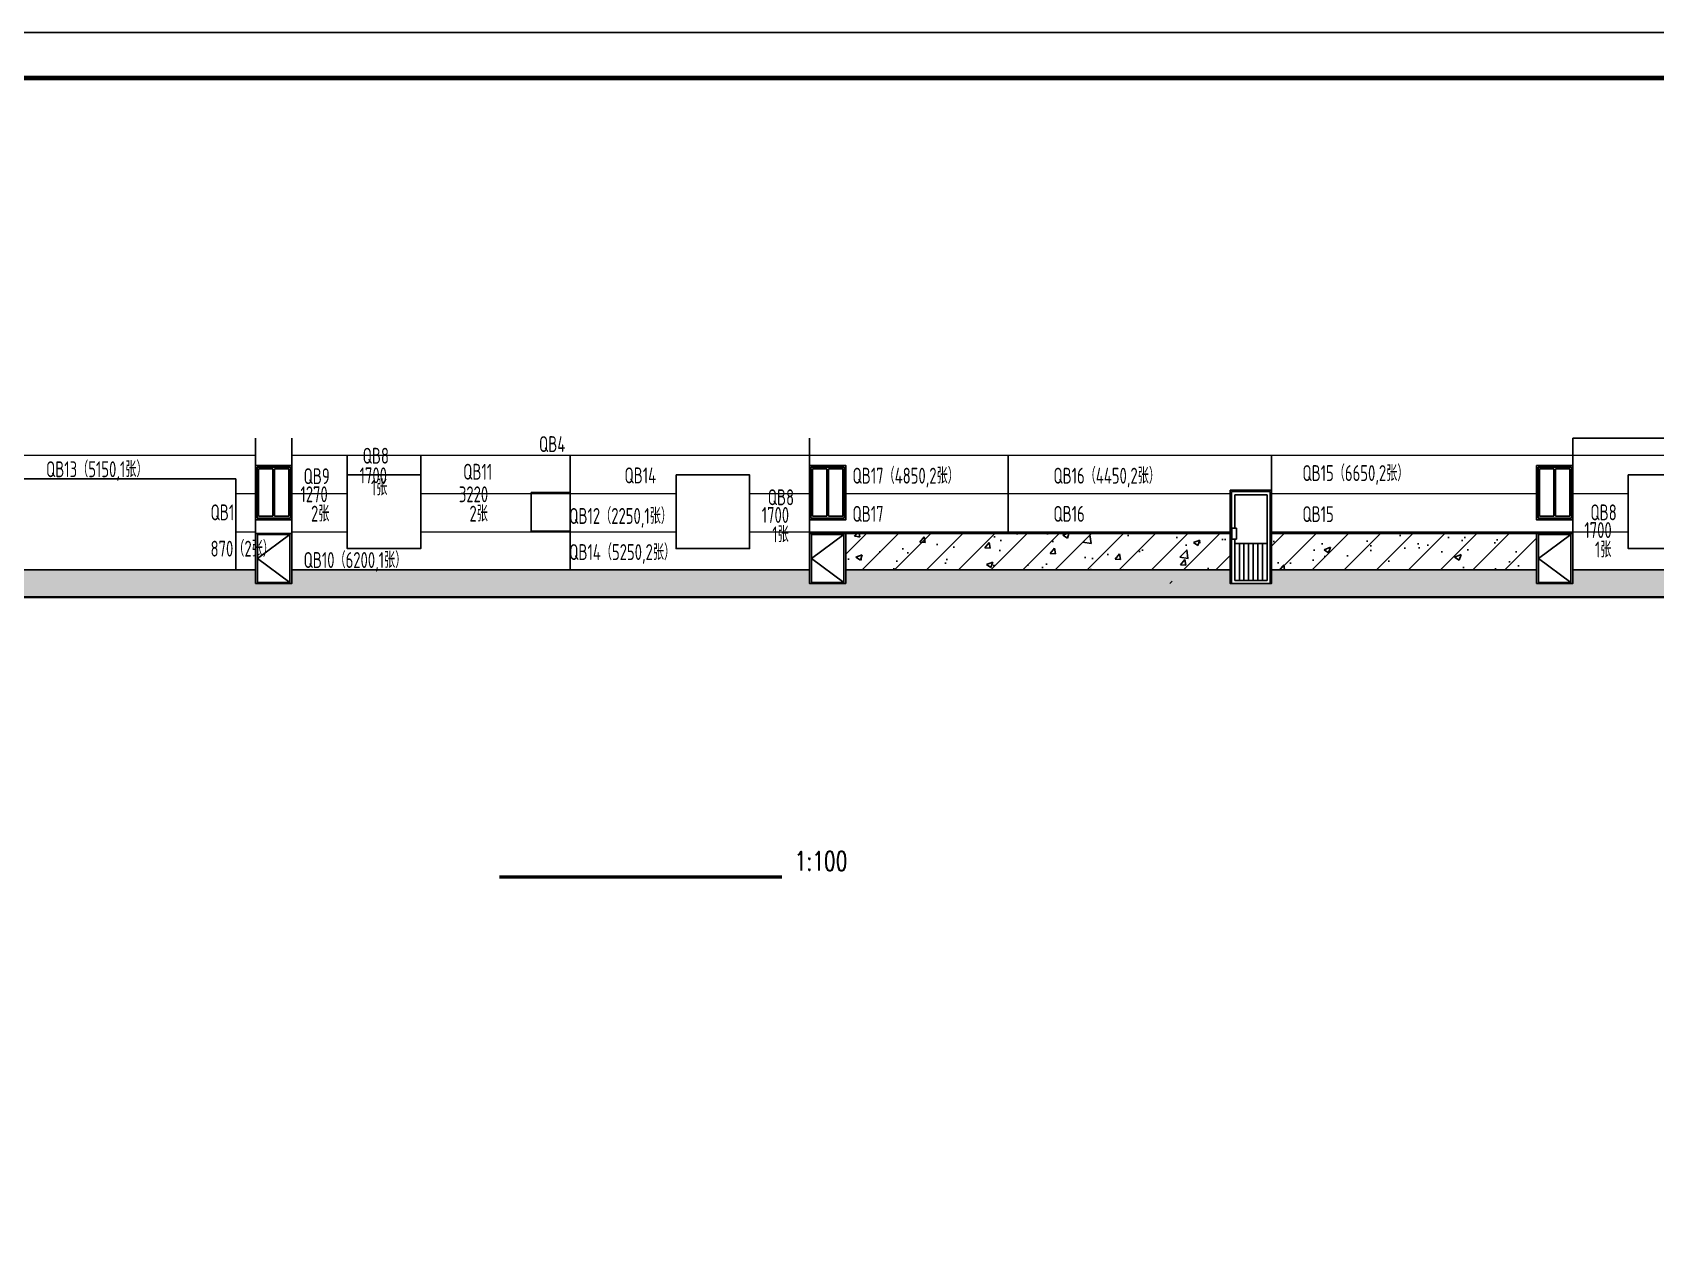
# Model space of a CAD drawing. Extents: x -472275 to 124489, y 67522 to 154054.
# Drawn here: x -411414 to -375696, y 101622 to 128031 of the extents above; entities that cross this region are included whole.
import ezdxf

# ---------------------------------------------------------------- set-up
doc = ezdxf.new("R2010")
doc.units = 0
doc.header["$LTSCALE"] = 1000
doc.header["$MEASUREMENT"] = 0
doc.layers.add('0_WALL PANEL', color=3, linetype='Continuous', lineweight=20)
for name, color, linetype in [('DIM_SYMB', 3, 'Continuous'), ('E_WINDOW', 4, 'Continuous'), ('PUB_TEXT', 7, 'Continuous'), ('PUB_TITLE', 4, 'Continuous'), ('section-wall', 5, 'Continuous'), ('WALL', 7, 'Continuous'), ('建-立-门窗', 4, 'Continuous'), ('建-轴-标注', 3, 'Continuous')]:
    doc.layers.add(name, color=color, linetype=linetype)
doc.styles.add('_TCH_DIM', font='SIMPLEX', dxfattribs={"bigfont": 'GBCBIG'})
doc.styles.add('TCCAD_Dimension', font='Tssdeng.shx', dxfattribs={"width": 0.7, "bigfont": 'hztxt.shx'})
pattern_1 = [(45, (-666802.05, 222273.6), (-353.5534, 353.5534), []), (50, (-666802, 222273.6), (1434.5204, -125.5043), [150, -1650]), (355, (-666802, 222273.6), (-277.503, 1504.384), [120, -1320]), (100.4514, (-666682.5, 222263.1), (1157.019, 1378.879), [127.4804, -1402.284]), (46.1842, (-666802, 222673.6), (2134.482, -331.038), [225, -2475]), (96.6356, (-666624.2, 222646), (1869.325, 1948.236), [191.22, -2103.426]), (351.1842, (-666802, 222673.6), (1869.324, 1948.237), [180, -1980]), (21, (-666602, 222573.6), (1193.814, -805.238), [150, -1650]), (326, (-666602, 222573.6), (486.631, 1450.3), [120, -1320]), (71.4514, (-666502.6, 222506.5), (1680.445, 645.061), [127.4804, -1402.284]), (37.5, (-666802.05, 222273.6), (24.3197, 665.7877), [0, -1304, 0, -1340, 0, -1325]), (7.5, (-666802.05, 222273.6), (526.139, 788.8234), [0, -764, 0, -1274, 0, -505]), (327.5, (-667248.05, 222273.6), (1067.6449, -45.1097), [0, -500, 0, -1560, 0, -2070]), (317.5, (-667448, 222273.6), (1166.3723, 200.21), [0, -650, 0, -1036, 0, -1470])]

# ---------------------------------------------------------------- blocks, each defined once
blk = doc.blocks.new('*U2')
at = {"layer": 'E_WINDOW'}
for p, q in [((0, 0), (0, 2050)), ((0, 2050), (914, 2050)), ((30, 2021), (30, 0)), ((30, 2021), (884, 2021)), ((102, 1952), (102, 68)), ((812, 1952), (102, 1952)), ((812, 1220), (812, 1952)), ((884, 0), (884, 2021)), ((914, 2050), (914, 0)), ((777, 976), (777, 1220)), ((777, 1220), (878, 1220)), ((878, 1220), (878, 976)), ((102, 879), (812, 879)), ((203, 879), (203, 68)), ((305, 879), (305, 68)), ((406, 879), (406, 68)), ((508, 879), (508, 68)), ((609, 879), (609, 68)), ((711, 879), (711, 68)), ((878, 976), (777, 976)), ((812, 68), (812, 976)), ((914, 0), (0, 0)), ((812, 68), (102, 68))]:
    blk.add_line(p, q, dxfattribs=at)
blk = doc.blocks.new('ELEVOPENINGLIB$SYSLIB$00000313')
for p, q in [((900, 2400), (0, 2400)), ((0, 2400), (0, 2000)), ((51.725, 2349.895), (51.725, 50.105)), ((848.275, 2349.895), (51.725, 2349.895)), ((848.275, 50.105), (848.275, 2349.895)), ((900, 2000), (900, 2400)), ((0, 2000), (0, 0)), ((900, 0), (900, 2000)), ((0, 0), (900, 0)), ((51.725, 50.105), (848.275, 50.105))]:
    blk.add_line(p, q)
at = {"color": 4}
for p, q in [((848.275, 2349.895), (51.725, 1200)), ((51.725, 1200), (848.275, 50.105))]:
    blk.add_line(p, q, dxfattribs=at)
blk = doc.blocks.new('ELEVOPENINGLIB$SYSLIB$00000163')
for p, q in [((0, 1500), (0, 0)), ((1200, 1500), (0, 1500)), ((50, 1450), (50, 50)), ((1150, 1450), (50, 1450)), ((100, 1400), (100, 100)), ((575, 1400), (100, 1400)), ((575, 100), (575, 1400)), ((625, 1400), (625, 100)), ((1100, 1400), (625, 1400)), ((1100, 100), (1100, 1400)), ((1150, 50), (1150, 1450)), ((1200, 0), (1200, 1500)), ((0, 0), (1200, 0)), ((50, 50), (1150, 50)), ((100, 100), (575, 100)), ((625, 100), (1100, 100))]:
    blk.add_line(p, q)

msp = doc.modelspace()

# ---------------------------------------------------------------- hatches: boundary and pattern name
at = {"layer": 'WALL'}
h = msp.add_hatch(dxfattribs=at)
h.set_pattern_fill('钢筋混凝土', color=9, scale=200)
h.set_pattern_definition(pattern_1)
h.paths.add_polyline_path([(-385058.5, 116205), (-385058.5, 117005), (-385495.5, 117005), (-385495.5, 116205)])
h.paths.add_polyline_path([(-393515, 117005), (-393515, 116205), (-385495.5, 116205), (-385495.5, 117005)])
h.paths.add_polyline_path([(-378314.7, 116205), (-378314.7, 117005), (-384144.5, 117005), (-384144.5, 116205)])
h.paths.add_polyline_path([(-377514.7, 117005), (-377514.7, 116205), (-377514.7, 116205), (-377514.7, 117005)])
h = msp.add_hatch(dxfattribs=at)
h.set_pattern_fill('钢筋混凝土', color=9, scale=200)
h.set_pattern_definition([(45, (-803499, 222273.6), (-353.5534, 353.5534), []), (50, (-803499, 222273.6), (1434.5204, -125.5043), [150, -1650]), (355, (-803499, 222273.6), (-277.5027, 1504.3843), [120, -1320]), (100.4514, (-803379.5, 222263.1), (1157.0188, 1378.879), [127.4804, -1402.2842]), (46.1842, (-803499, 222673.6), (2134.482, -331.038), [225, -2475]), (96.6356, (-803321.1, 222646), (1869.325, 1948.236), [191.221, -2103.426]), (351.1842, (-803499, 222673.6), (1869.324, 1948.237), [180, -1980]), (21, (-803299, 222573.6), (1193.814, -805.2378), [150, -1650]), (326, (-803299, 222573.6), (486.6307, 1450.3), [120, -1320]), (71.4514, (-803199.5, 222506.5), (1680.4453, 645.061), [127.4804, -1402.2842]), (37.5, (-803499, 222273.6), (24.3197, 665.7877), [0, -1304, 0, -1340, 0, -1325]), (7.5, (-803499, 222273.6), (526.1391, 788.8234), [0, -764, 0, -1274, 0, -505]), (327.5, (-803945, 222273.6), (1067.6449, -45.10974), [0, -500, 0, -1560, 0, -2070]), (317.5, (-804145, 222273.6), (1166.3723, 200.21), [0, -650, 0, -1036, 0, -1470])])
h.paths.add_polyline_path([(-333174.7, 115604.9), (-333174.7, 116205), (-340944.7, 116205), (-340944.7, 115905), (-341744.7, 115905), (-341744.7, 116205), (-353134.7, 116205), (-353134.7, 115905), (-353934.7, 115905), (-353934.7, 116205), (-362391, 116205), (-362391, 115905), (-363305, 115905), (-363305, 116205), (-365324.7, 116205), (-365324.7, 115905), (-366124.7, 115905), (-366124.7, 116205), (-377514.7, 116205), (-377514.7, 115905), (-378314.7, 115905), (-378314.7, 116205), (-384144.5, 116205), (-384144.5, 115905), (-385058.5, 115905), (-385058.5, 116205), (-393515, 116205), (-393515, 115905), (-394315, 115905), (-394315, 116205), (-405705, 116205), (-405705, 115905), (-406505, 115905), (-406505, 116205), (-417895, 116205), (-417895, 115905), (-418695, 115905), (-418695, 116205), (-430085, 116205), (-430085, 115905), (-430885, 115905), (-430885, 116205), (-442275, 116205), (-442275, 115905), (-443075, 115905), (-443075, 116205), (-454465, 116205), (-454465, 115905), (-455265, 115905), (-455265, 116205), (-463035, 116205), (-463035, 115604.8)])
h = msp.add_hatch(dxfattribs=at)
h.set_pattern_fill('钢筋混凝土', color=9, scale=200)
h.set_pattern_definition(pattern_1)
h.paths.add_polyline_path([(-386334.5, 115905), (-386334.5, 116205), (-386394.5, 116205), (-386394.5, 115905)])

# ---------------------------------------------------------------- linework, layer by layer
at = {"color": 7}
for p, q in [((-406505, 119105), (-406505, 116205)), ((-405705, 116205), (-405705, 119105)), ((-394315, 119105), (-394315, 116205)), ((-377514.7, 116205, 0), (-377514.7, 119105, 0))]:
    msp.add_line(p, q, dxfattribs=at)
at = {"color": 3}
for p, q in [((-404487.7, 117045, 0), (-404487.7, 118725, 0)), ((-402867.7, 117045, 0), (-402867.7, 118725, 0)), ((-399582, 116205), (-399582, 118735)), ((-389944, 117045, 0), (-389944, 118725, 0)), ((-384144.5, 117045, 0), (-384144.5, 118725, 0)), ((-395632.3, 117045, 0), (-395632.3, 117885, 0)), ((-376297.5, 117885, 0), (-376297.5, 117045, 0))]:
    msp.add_line(p, q, dxfattribs=at)
at = {"color": 4, "elevation": 0}
msp.add_lwpolyline([(-406505, 117305), (-406505, 118505), (-405705, 118505), (-405705, 117305)], dxfattribs=at)
for points in [[(-404487.7, 118294.8), (-402867.7, 118294.8), (-402867.7, 116674.8), (-404487.7, 116674.8)], [(-378314.7, 118505), (-377514.7, 118505), (-377514.7, 117305), (-378314.7, 117305)], [(-376297.5, 118294.8), (-374677.5, 118294.8), (-374677.5, 116674.8), (-376297.5, 116674.8)], [(-400437, 117910), (-399582, 117910), (-399582, 117055), (-400437, 117055)], [(-385058.5, 117955), (-384144.5, 117955), (-384144.5, 115905), (-385058.5, 115905)], [(-405705, 117005), (-406505, 117005), (-406505, 115905), (-405705, 115905)], [(-377514.7, 117005), (-378314.7, 117005), (-378314.7, 115905), (-377514.7, 115905)]]:
    msp.add_lwpolyline(points, close=True, dxfattribs=at)
at = {"color": 4}
for points in [[(-397252.3, 118294.8), (-395632.3, 118294.8), (-395632.3, 116674.8), (-397252.3, 116674.8)], [(-394315, 118505), (-393515, 118505), (-393515, 117305), (-394315, 117305)], [(-393515, 117005), (-394315, 117005), (-394315, 115905), (-393515, 115905)]]:
    msp.add_lwpolyline(points, close=True, dxfattribs=at)
at = {"layer": '0_WALL PANEL', "linetype": 'ByBlock'}
for p, q in [((-406505, 118725), (-417905, 118725)), ((-341744.7, 118725, 0), (-405715, 118725)), ((-406941.9, 117885, 0), (-406505, 117885, 0)), ((-405705, 117885, 0), (-404487.7, 117885, 0)), ((-402867.7, 117885, 0), (-397252.3, 117885, 0)), ((-395632.3, 117885, 0), (-394315, 117885, 0)), ((-393515, 117885, 0), (-385058.5, 117885, 0)), ((-384144.5, 117885, 0), (-378314.7, 117885, 0)), ((-377514.7, 117885, 0), (-376297.5, 117885, 0)), ((-406941.9, 117045, 0), (-406505, 117045, 0)), ((-405705, 117045, 0), (-404487.7, 117045, 0)), ((-402867.7, 117045, 0), (-397252.3, 117045, 0)), ((-395632.3, 117045, 0), (-385058.5, 117045, 0)), ((-384144.5, 117045, 0), (-376297.5, 117045, 0))]:
    msp.add_line(p, q, dxfattribs=at)
at = {"layer": 'DIM_SYMB', "const_width": 70}
msp.add_lwpolyline([(-401141.4, 109445.5), (-394918.7, 109445.5)], dxfattribs=at)
at = {"layer": 'PUB_TITLE'}
msp.add_lwpolyline([(-472274.7, 68631.2), (-325174.7, 68631.2), (-325174.7, 128031.2), (-472274.7, 128031.2)], close=True, dxfattribs=at)
at = {"layer": 'PUB_TITLE', "const_width": 100}
msp.add_lwpolyline([(-469774.7, 69631.2), (-326174.7, 69631.2), (-326174.7, 127031.2), (-469774.7, 127031.2)], close=True, dxfattribs=at)
at = {"layer": 'WALL', "color": 7, "const_width": 50}
msp.add_lwpolyline([(-467410, 115605), (-436529.5, 115605), (-330226.8, 115605)], dxfattribs=at)
at = {"layer": '建-轴-标注', "color": 0}
for p, q in [((-385058.5, 117005, 0), (-393760, 117005, 0)), ((-386469.5, 117005, 0), (-386409.5, 117005, 0)), ((-378069.7, 117005, 0), (-384144.5, 117005, 0)), ((-406505, 116205, 0), (-417895, 116205, 0)), ((-394315, 116205), (-405705, 116205)), ((-385058.5, 116205, 0), (-393515, 116205))]:
    msp.add_line(p, q, dxfattribs=at)
at = {"layer": '建-轴-标注', "color": 0, "elevation": 0}
for points in [[(-377514.7, 119105), (-363365, 119105)], [(-378314.7, 116205), (-384144.5, 116205)], [(-366124.7, 116205), (-377514.7, 116205)]]:
    msp.add_lwpolyline(points, dxfattribs=at)
at = {"layer": '建-轴-标注', "color": 5}
msp.add_lwpolyline([(-417441.9, 118205), (-406941.9, 118205), (-406941.9, 116205), (-417441.9, 116205)], close=True, dxfattribs=at)

# ---------------------------------------------------------------- block references
at = {"layer": 'section-wall', "xscale": -1}
msp.add_blockref('*U2', (-384144.5, 115905, 0), dxfattribs=at)
at = {"layer": '建-立-门窗', "color": 4, "xscale": 0.6666666666666666, "yscale": 0.8}
for p in [(-406505, 117305), (-394315, 117305), (-378314.7, 117305, 0)]:
    msp.add_blockref('ELEVOPENINGLIB$SYSLIB$00000163', p, dxfattribs=at)
at = {"layer": '建-立-门窗', "color": 7, "xscale": 0.8888888888888888, "yscale": 0.4583333333333333}
for p in [(-406505, 115905), (-394315, 115905), (-378314.7, 115905, 0)]:
    msp.add_blockref('ELEVOPENINGLIB$SYSLIB$00000313', p, dxfattribs=at)

# ---------------------------------------------------------------- texts
at = {"layer": 'PUB_TEXT'}
for s, height, style, width, p in [('QB4', 350, 'TCCAD_Dimension', 0.7, (-400267.3, 118797)), ('QB13（5150,1张）', 350, 'TCCAD_Dimension', 0.7, (-411115.5, 118244.1, 0)), ('QB8', 350, 'TCCAD_Dimension', 0.7, (-404148.7, 118540.9, 0)), ('QB9', 350, 'TCCAD_Dimension', 0.7, (-405448.2, 118090.8)), ('1700', 350, 'TCCAD_Dimension', 0.7, (-404213.8, 118109.7, 0)), ('QB11', 350, 'TCCAD_Dimension', 0.7, (-401936, 118189.2)), ('QB14', 350, 'TCCAD_Dimension', 0.7, (-398386.1, 118108.4)), ('QB17（4850,2张）', 350, 'TCCAD_Dimension', 0.7, (-393368.6, 118102)), ('QB16（4450,2张）', 350, 'TCCAD_Dimension', 0.7, (-388947.7, 118102)), ('QB15（6650,2张）', 350, 'TCCAD_Dimension', 0.7, (-383467.7, 118159.5)), ('1270', 350, 'TCCAD_Dimension', 0.7, (-405516.3, 117692.6)), ('1张', 350, 'TCCAD_Dimension', 0.7, (-403964.6, 117843.6, 0)), ('3220', 350, 'TCCAD_Dimension', 0.7, (-402030.1, 117692.6)), ('QB8', 350, 'TCCAD_Dimension', 0.7, (-395233.8, 117627.2)), ('QB1', 350, 'TCCAD_Dimension', 0.7, (-407495, 117295)), ('2张', 350, 'TCCAD_Dimension', 0.7, (-405283.8, 117266.2)), ('2张', 350, 'TCCAD_Dimension', 0.7, (-401797.6, 117266.2)), ('QB12（2250,1张）', 350, 'TCCAD_Dimension', 0.7, (-399602.3, 117215.4)), ('1700', 350, 'TCCAD_Dimension', 0.7, (-395365, 117237.5)), ('QB17', 350, 'TCCAD_Dimension', 0.7, (-393368.6, 117262)), ('QB16', 350, 'TCCAD_Dimension', 0.7, (-388947.7, 117262)), ('QB15', 350, 'TCCAD_Dimension', 0.7, (-383467.7, 117256.4)), ('QB8', 350, 'TCCAD_Dimension', 0.7, (-377130.7, 117295)), ('1张', 350, 'TCCAD_Dimension', 0.7, (-395132.5, 116811.1)), ('1700', 350, 'TCCAD_Dimension', 0.7, (-377261.9, 116905.3)), ('870（2张）', 350, 'TCCAD_Dimension', 0.7, (-407495, 116495.9)), ('QB14（5250,2张）', 350, 'TCCAD_Dimension', 0.7, (-399602.3, 116421.1)), ('1张', 350, 'TCCAD_Dimension', 0.7, (-377029.3, 116478.9)), ('QB10（6200,1张）', 350, 'TCCAD_Dimension', 0.7, (-405448.2, 116246.1)), ('1:100', 425, '_TCH_DIM', 0.705882, (-394638.7, 109585.5))]:
    msp.add_text(s, height=height, dxfattribs=dict(at, style=style, width=width)).set_placement(p)

doc.saveas('drawing.dxf')
